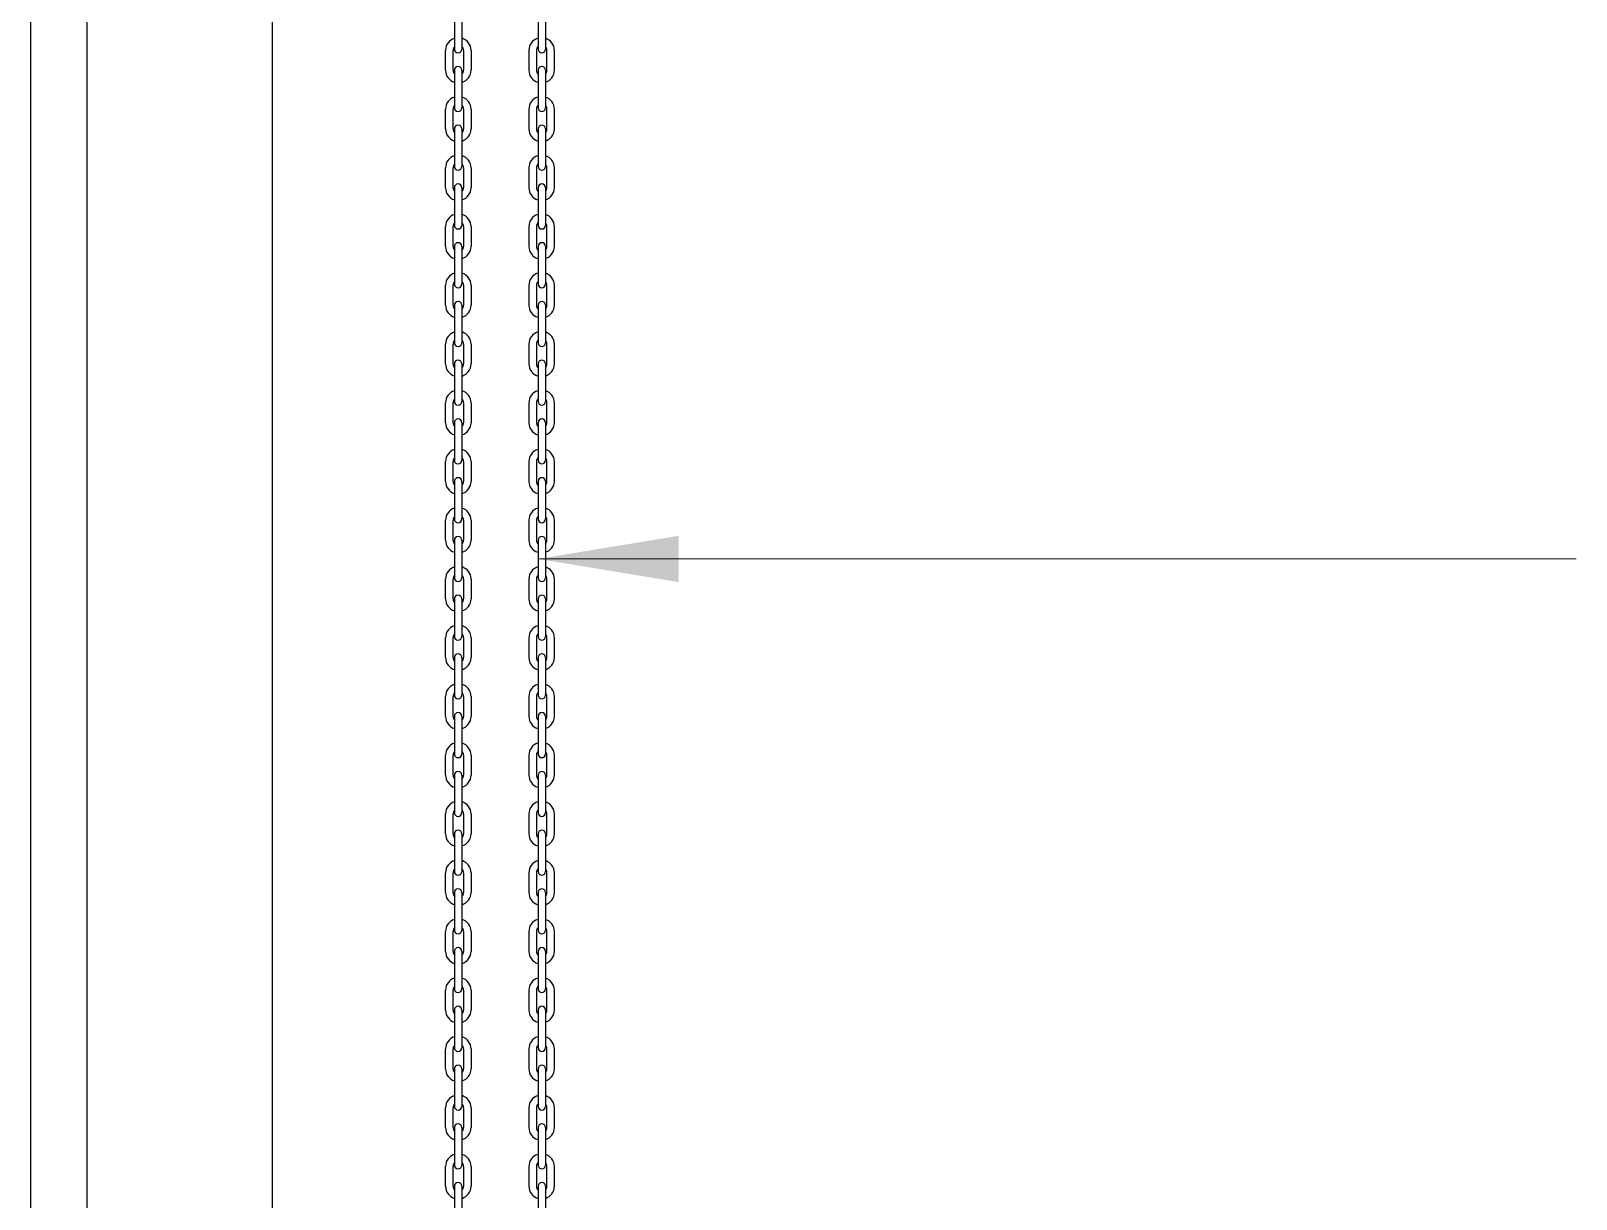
# Model space of a CAD drawing. Header units: millimetres. Extents: x 909 to 159266, y 137 to 21462.
# Drawn here: x 90988 to 91537, y 15431 to 15846 of the extents above; entities that cross this region are included whole.
import ezdxf

# ---------------------------------------------------------------- set-up
doc = ezdxf.new("R2010")
doc.units = ezdxf.units.MM
doc.header["$LTSCALE"] = 50
doc.header["$MEASUREMENT"] = 0
doc.layers.add('OHD Frame', color=2, linetype='Continuous')
doc.layers.add('OHD Track', color=4, linetype='Continuous')
doc.styles.get("Standard").update_dxf_attribs({"font": 'NanumGothicBold.ttf'})
doc.dimstyles.new('ISO-25', dxfattribs={"dimtxt": 2.5, "dimasz": 2.5, "dimexe": 1.25, "dimexo": 0.625, "dimtad": 1, "dimtxsty": 'Standard', "dimcen": 2.5, "dimadec": 0, "dimazin": 0, "dimtfac": 1, "dimtmove": 0, "dimatfit": 3, "dimfxl": 1, "dimarcsym": 0})

msp = doc.modelspace()

# ---------------------------------------------------------------- linework, layer by layer
at = {"color": 7, "linetype": 'Continuous'}
for p, q in [((91138.62, 15853.32, 0), (91138.62, 15839.99, 0)), ((91141.29, 15853.32, 0), (91141.29, 15839.99, 0)), ((91168.37, 15853.32, 0), (91168.37, 15839.99, 0)), ((91171.04, 15853.32, 0), (91171.04, 15839.99, 0)), ((91135.49, 15832.46, 0), (91135.49, 15839.52, 0)), ((91138.16, 15832.46, 0), (91138.16, 15839.52, 0)), ((91141.89, 15839.52, 0), (91141.89, 15832.46, 0)), ((91144.56, 15839.52, 0), (91144.56, 15832.46, 0)), ((91165.1, 15839.52, 0), (91165.1, 15832.46, 0)), ((91167.77, 15839.52, 0), (91167.77, 15832.46, 0)), ((91171.5, 15832.46, 0), (91171.5, 15839.52, 0)), ((91174.17, 15832.46, 0), (91174.17, 15839.52, 0)), ((91138.62, 15832.46, 0), (91138.62, 15819.12, 0)), ((91141.29, 15832.46, 0), (91141.29, 15819.12, 0)), ((91168.37, 15832.46, 0), (91168.37, 15819.12, 0)), ((91171.04, 15832.46, 0), (91171.04, 15819.12, 0)), ((91135.49, 15811.59, 0), (91135.49, 15818.66, 0)), ((91138.16, 15811.59, 0), (91138.16, 15818.66, 0)), ((91141.89, 15818.66, 0), (91141.89, 15811.59, 0)), ((91144.56, 15818.66, 0), (91144.56, 15811.59, 0)), ((91165.1, 15818.66, 0), (91165.1, 15811.59, 0)), ((91167.77, 15818.66, 0), (91167.77, 15811.59, 0)), ((91171.5, 15811.59, 0), (91171.5, 15818.66, 0)), ((91174.17, 15811.59, 0), (91174.17, 15818.66, 0)), ((91138.62, 15811.59, 0), (91138.62, 15798.26, 0)), ((91141.29, 15811.59, 0), (91141.29, 15798.26, 0)), ((91168.37, 15811.59, 0), (91168.37, 15798.26, 0)), ((91171.04, 15811.59, 0), (91171.04, 15798.26, 0)), ((91135.49, 15790.72, 0), (91135.49, 15797.79, 0)), ((91138.16, 15790.72, 0), (91138.16, 15797.79, 0)), ((91141.89, 15797.79, 0), (91141.89, 15790.72, 0)), ((91144.56, 15797.79, 0), (91144.56, 15790.72, 0)), ((91165.1, 15797.79, 0), (91165.1, 15790.72, 0)), ((91167.77, 15797.79, 0), (91167.77, 15790.72, 0)), ((91171.5, 15790.72, 0), (91171.5, 15797.79, 0)), ((91174.17, 15790.72, 0), (91174.17, 15797.79, 0)), ((91138.62, 15790.72, 0), (91138.62, 15777.39, 0)), ((91141.29, 15790.72, 0), (91141.29, 15777.39, 0)), ((91168.37, 15790.72, 0), (91168.37, 15777.39, 0)), ((91171.04, 15790.72, 0), (91171.04, 15777.39, 0)), ((91135.49, 15769.86, 0), (91135.49, 15776.92, 0)), ((91138.16, 15769.86, 0), (91138.16, 15776.92, 0)), ((91141.89, 15776.92, 0), (91141.89, 15769.86, 0)), ((91144.56, 15776.92, 0), (91144.56, 15769.86, 0)), ((91165.1, 15776.92, 0), (91165.1, 15769.86, 0)), ((91167.77, 15776.92, 0), (91167.77, 15769.86, 0)), ((91171.5, 15769.86, 0), (91171.5, 15776.92, 0)), ((91174.17, 15769.86, 0), (91174.17, 15776.92, 0)), ((91138.62, 15769.86, 0), (91138.62, 15756.52, 0)), ((91141.29, 15769.86, 0), (91141.29, 15756.52, 0)), ((91168.37, 15769.86, 0), (91168.37, 15756.52, 0)), ((91171.04, 15769.86, 0), (91171.04, 15756.52, 0)), ((91135.49, 15748.99, 0), (91135.49, 15756.05, 0)), ((91138.16, 15748.99, 0), (91138.16, 15756.05, 0)), ((91141.89, 15756.05, 0), (91141.89, 15748.99, 0)), ((91144.56, 15756.05, 0), (91144.56, 15748.99, 0)), ((91165.1, 15756.05, 0), (91165.1, 15748.99, 0)), ((91167.77, 15756.05, 0), (91167.77, 15748.99, 0)), ((91171.5, 15748.99, 0), (91171.5, 15756.05, 0)), ((91174.17, 15748.99, 0), (91174.17, 15756.05, 0)), ((91138.62, 15748.99, 0), (91138.62, 15735.65, 0)), ((91141.29, 15748.99, 0), (91141.29, 15735.65, 0)), ((91168.37, 15748.99, 0), (91168.37, 15735.65, 0)), ((91171.04, 15748.99, 0), (91171.04, 15735.65, 0)), ((91135.49, 15728.12, 0), (91135.49, 15735.19, 0)), ((91138.16, 15728.12, 0), (91138.16, 15735.19, 0)), ((91141.89, 15735.19, 0), (91141.89, 15728.12, 0)), ((91144.56, 15735.19, 0), (91144.56, 15728.12, 0)), ((91165.1, 15735.19, 0), (91165.1, 15728.12, 0)), ((91167.77, 15735.19, 0), (91167.77, 15728.12, 0)), ((91171.5, 15728.12, 0), (91171.5, 15735.19, 0)), ((91174.17, 15728.12, 0), (91174.17, 15735.19, 0)), ((91138.62, 15728.12, 0), (91138.62, 15714.79, 0)), ((91141.29, 15728.12, 0), (91141.29, 15714.79, 0)), ((91168.37, 15728.12, 0), (91168.37, 15714.79, 0)), ((91171.04, 15728.12, 0), (91171.04, 15714.79, 0)), ((91135.49, 15707.25, 0), (91135.49, 15714.32, 0)), ((91138.16, 15707.25, 0), (91138.16, 15714.32, 0)), ((91141.89, 15714.32, 0), (91141.89, 15707.25, 0)), ((91144.56, 15714.32, 0), (91144.56, 15707.25, 0)), ((91165.1, 15714.32, 0), (91165.1, 15707.25, 0)), ((91167.77, 15714.32, 0), (91167.77, 15707.25, 0)), ((91171.5, 15707.25, 0), (91171.5, 15714.32, 0)), ((91174.17, 15707.25, 0), (91174.17, 15714.32, 0)), ((91138.62, 15707.25, 0), (91138.62, 15693.92, 0)), ((91141.29, 15707.25, 0), (91141.29, 15693.92, 0)), ((91168.37, 15707.25, 0), (91168.37, 15693.92, 0)), ((91171.04, 15707.25, 0), (91171.04, 15693.92, 0)), ((91135.49, 15686.39, 0), (91135.49, 15693.45, 0)), ((91138.16, 15686.39, 0), (91138.16, 15693.45, 0)), ((91141.89, 15693.45, 0), (91141.89, 15686.39, 0)), ((91144.56, 15693.45, 0), (91144.56, 15686.39, 0)), ((91165.1, 15693.45, 0), (91165.1, 15686.39, 0)), ((91167.77, 15693.45, 0), (91167.77, 15686.39, 0)), ((91171.5, 15686.39, 0), (91171.5, 15693.45, 0)), ((91174.17, 15686.39, 0), (91174.17, 15693.45, 0)), ((91138.62, 15686.39, 0), (91138.62, 15673.05, 0)), ((91141.29, 15686.39, 0), (91141.29, 15673.05, 0)), ((91168.37, 15686.39, 0), (91168.37, 15673.05, 0)), ((91171.04, 15686.39, 0), (91171.04, 15673.05, 0)), ((91135.49, 15665.52, 0), (91135.49, 15672.59, 0)), ((91138.16, 15665.52, 0), (91138.16, 15672.59, 0)), ((91141.89, 15672.59, 0), (91141.89, 15665.52, 0)), ((91144.56, 15672.59, 0), (91144.56, 15665.52, 0)), ((91165.1, 15672.59, 0), (91165.1, 15665.52, 0)), ((91167.77, 15672.59, 0), (91167.77, 15665.52, 0)), ((91171.5, 15665.52, 0), (91171.5, 15672.59, 0)), ((91174.17, 15665.52, 0), (91174.17, 15672.59, 0)), ((91138.62, 15665.52, 0), (91138.62, 15652.19, 0)), ((91141.29, 15665.52, 0), (91141.29, 15652.19, 0)), ((91168.37, 15665.52, 0), (91168.37, 15652.19, 0)), ((91171.04, 15665.52, 0), (91171.04, 15652.19, 0)), ((91135.49, 15644.65, 0), (91135.49, 15651.72, 0)), ((91138.16, 15644.65, 0), (91138.16, 15651.72, 0)), ((91141.89, 15651.72, 0), (91141.89, 15644.65, 0)), ((91144.56, 15651.72, 0), (91144.56, 15644.65, 0)), ((91165.1, 15651.72, 0), (91165.1, 15644.65, 0)), ((91167.77, 15651.72, 0), (91167.77, 15644.65, 0)), ((91171.5, 15644.65, 0), (91171.5, 15651.72, 0)), ((91174.17, 15644.65, 0), (91174.17, 15651.72, 0)), ((91138.62, 15644.65, 0), (91138.62, 15631.32, 0)), ((91141.29, 15644.65, 0), (91141.29, 15631.32, 0)), ((91168.37, 15644.65, 0), (91168.37, 15631.32, 0)), ((91171.04, 15644.65, 0), (91171.04, 15631.32, 0)), ((91135.49, 15623.79, 0), (91135.49, 15630.85, 0)), ((91138.16, 15623.79, 0), (91138.16, 15630.85, 0)), ((91141.89, 15630.85, 0), (91141.89, 15623.79, 0)), ((91144.56, 15630.85, 0), (91144.56, 15623.79, 0)), ((91165.1, 15630.85, 0), (91165.1, 15623.79, 0)), ((91167.77, 15630.85, 0), (91167.77, 15623.79, 0)), ((91171.5, 15623.79, 0), (91171.5, 15630.85, 0)), ((91174.17, 15623.79, 0), (91174.17, 15630.85, 0)), ((91138.62, 15623.79, 0), (91138.62, 15610.45, 0)), ((91141.29, 15623.79, 0), (91141.29, 15610.45, 0)), ((91168.37, 15623.79, 0), (91168.37, 15610.45, 0)), ((91171.04, 15623.79, 0), (91171.04, 15610.45, 0)), ((91135.49, 15602.92, 0), (91135.49, 15609.99, 0)), ((91138.16, 15602.92, 0), (91138.16, 15609.99, 0)), ((91141.89, 15609.99, 0), (91141.89, 15602.92, 0)), ((91144.56, 15609.99, 0), (91144.56, 15602.92, 0)), ((91165.1, 15609.99, 0), (91165.1, 15602.92, 0)), ((91167.77, 15609.99, 0), (91167.77, 15602.92, 0)), ((91171.5, 15602.92, 0), (91171.5, 15609.99, 0)), ((91174.17, 15602.92, 0), (91174.17, 15609.99, 0)), ((91138.62, 15602.92, 0), (91138.62, 15589.59, 0)), ((91141.29, 15602.92, 0), (91141.29, 15589.59, 0)), ((91168.37, 15602.92, 0), (91168.37, 15589.59, 0)), ((91171.04, 15602.92, 0), (91171.04, 15589.59, 0)), ((91135.49, 15582.05, 0), (91135.49, 15589.12, 0)), ((91138.16, 15582.05, 0), (91138.16, 15589.12, 0)), ((91141.89, 15589.12, 0), (91141.89, 15582.05, 0)), ((91144.56, 15589.12, 0), (91144.56, 15582.05, 0)), ((91165.1, 15589.12, 0), (91165.1, 15582.05, 0)), ((91167.77, 15589.12, 0), (91167.77, 15582.05, 0)), ((91171.5, 15582.05, 0), (91171.5, 15589.12, 0)), ((91174.17, 15582.05, 0), (91174.17, 15589.12, 0)), ((91138.62, 15582.05, 0), (91138.62, 15568.72, 0)), ((91141.29, 15582.05, 0), (91141.29, 15568.72, 0)), ((91168.37, 15582.05, 0), (91168.37, 15568.72, 0)), ((91171.04, 15582.05, 0), (91171.04, 15568.72, 0)), ((91135.49, 15561.19, 0), (91135.49, 15568.25, 0)), ((91138.16, 15561.19, 0), (91138.16, 15568.25, 0)), ((91141.89, 15568.25, 0), (91141.89, 15561.19, 0)), ((91144.56, 15568.25, 0), (91144.56, 15561.19, 0)), ((91165.1, 15568.25, 0), (91165.1, 15561.19, 0)), ((91167.77, 15568.25, 0), (91167.77, 15561.19, 0)), ((91171.5, 15561.19, 0), (91171.5, 15568.25, 0)), ((91174.17, 15561.19, 0), (91174.17, 15568.25, 0)), ((91138.62, 15561.19, 0), (91138.62, 15547.85, 0)), ((91141.29, 15561.19, 0), (91141.29, 15547.85, 0)), ((91168.37, 15561.19, 0), (91168.37, 15547.85, 0)), ((91171.04, 15561.19, 0), (91171.04, 15547.85, 0)), ((91135.49, 15540.32, 0), (91135.49, 15547.39, 0)), ((91138.16, 15540.32, 0), (91138.16, 15547.39, 0)), ((91141.89, 15547.39, 0), (91141.89, 15540.32, 0)), ((91144.56, 15547.39, 0), (91144.56, 15540.32, 0)), ((91165.1, 15547.39, 0), (91165.1, 15540.32, 0)), ((91167.77, 15547.39, 0), (91167.77, 15540.32, 0)), ((91171.5, 15540.32, 0), (91171.5, 15547.39, 0)), ((91174.17, 15540.32, 0), (91174.17, 15547.39, 0)), ((91138.62, 15540.32, 0), (91138.62, 15526.99, 0)), ((91141.29, 15540.32, 0), (91141.29, 15526.99, 0)), ((91168.37, 15540.32, 0), (91168.37, 15526.99, 0)), ((91171.04, 15540.32, 0), (91171.04, 15526.99, 0)), ((91135.49, 15519.45, 0), (91135.49, 15526.52, 0)), ((91138.16, 15519.45, 0), (91138.16, 15526.52, 0)), ((91141.89, 15526.52, 0), (91141.89, 15519.45, 0)), ((91144.56, 15526.52, 0), (91144.56, 15519.45, 0)), ((91165.1, 15526.52, 0), (91165.1, 15519.45, 0)), ((91167.77, 15526.52, 0), (91167.77, 15519.45, 0)), ((91171.5, 15519.45, 0), (91171.5, 15526.52, 0)), ((91174.17, 15519.45, 0), (91174.17, 15526.52, 0)), ((91138.62, 15519.45, 0), (91138.62, 15506.12, 0)), ((91141.29, 15519.45, 0), (91141.29, 15506.12, 0)), ((91168.37, 15519.45, 0), (91168.37, 15506.12, 0)), ((91171.04, 15519.45, 0), (91171.04, 15506.12, 0)), ((91135.49, 15498.59, 0), (91135.49, 15505.65, 0)), ((91138.16, 15498.59, 0), (91138.16, 15505.65, 0)), ((91141.89, 15505.65, 0), (91141.89, 15498.59, 0)), ((91144.56, 15505.65, 0), (91144.56, 15498.59, 0)), ((91165.1, 15505.65, 0), (91165.1, 15498.59, 0)), ((91167.77, 15505.65, 0), (91167.77, 15498.59, 0)), ((91171.5, 15498.59, 0), (91171.5, 15505.65, 0)), ((91174.17, 15498.59, 0), (91174.17, 15505.65, 0)), ((91138.62, 15498.59, 0), (91138.62, 15485.25, 0)), ((91141.29, 15498.59, 0), (91141.29, 15485.25, 0)), ((91168.37, 15498.59, 0), (91168.37, 15485.25, 0)), ((91171.04, 15498.59, 0), (91171.04, 15485.25, 0)), ((91135.49, 15477.72, 0), (91135.49, 15484.79, 0)), ((91138.16, 15477.72, 0), (91138.16, 15484.79, 0)), ((91141.89, 15484.79, 0), (91141.89, 15477.72, 0)), ((91144.56, 15484.79, 0), (91144.56, 15477.72, 0)), ((91165.1, 15484.79, 0), (91165.1, 15477.72, 0)), ((91167.77, 15484.79, 0), (91167.77, 15477.72, 0)), ((91171.5, 15477.72, 0), (91171.5, 15484.79, 0)), ((91174.17, 15477.72, 0), (91174.17, 15484.79, 0)), ((91138.62, 15477.72, 0), (91138.62, 15464.39, 0)), ((91141.29, 15477.72, 0), (91141.29, 15464.39, 0)), ((91168.37, 15477.72, 0), (91168.37, 15464.39, 0)), ((91171.04, 15477.72, 0), (91171.04, 15464.39, 0)), ((91135.49, 15456.85, 0), (91135.49, 15463.92, 0)), ((91138.16, 15456.85, 0), (91138.16, 15463.92, 0)), ((91141.89, 15463.92, 0), (91141.89, 15456.85, 0)), ((91144.56, 15463.92, 0), (91144.56, 15456.85, 0)), ((91165.1, 15463.92, 0), (91165.1, 15456.85, 0)), ((91167.77, 15463.92, 0), (91167.77, 15456.85, 0)), ((91171.5, 15456.85, 0), (91171.5, 15463.92, 0)), ((91174.17, 15456.85, 0), (91174.17, 15463.92, 0)), ((91138.62, 15456.85, 0), (91138.62, 15443.52, 0)), ((91141.29, 15456.85, 0), (91141.29, 15443.52, 0)), ((91168.37, 15456.85, 0), (91168.37, 15443.52, 0)), ((91171.04, 15456.85, 0), (91171.04, 15443.52, 0)), ((91135.49, 15435.99, 0), (91135.49, 15443.05, 0)), ((91138.16, 15435.99, 0), (91138.16, 15443.05, 0)), ((91141.89, 15443.05, 0), (91141.89, 15435.99, 0)), ((91144.56, 15443.05, 0), (91144.56, 15435.99, 0)), ((91165.1, 15443.05, 0), (91165.1, 15435.99, 0)), ((91167.77, 15443.05, 0), (91167.77, 15435.99, 0)), ((91171.5, 15435.99, 0), (91171.5, 15443.05, 0)), ((91174.17, 15435.99, 0), (91174.17, 15443.05, 0)), ((91138.62, 15435.99, 0), (91138.62, 15422.65, 0)), ((91141.29, 15435.99, 0), (91141.29, 15422.65, 0)), ((91168.37, 15435.99, 0), (91168.37, 15422.65, 0)), ((91171.04, 15435.99, 0), (91171.04, 15422.65, 0))]:
    msp.add_line(p, q, dxfattribs=at)
for centre, radius, start, end in [((91139.96, 15839.52, 0), 4.47, 106.4768, 180), ((91140.09, 15839.52, 0), 4.47, 0, 73.5232), ((91169.57, 15839.52, 0), 4.47, 106.4768, 180), ((91169.7, 15839.52, 0), 4.47, 0, 73.5232), ((91139.96, 15839.52, 0), 1.8, 134.9422, 180), ((91139.96, 15839.99, 0), 1.33, 180, 0), ((91140.09, 15839.52, 0), 1.8, 0, 45.0578), ((91169.57, 15839.52, 0), 1.8, 134.9422, 180), ((91169.7, 15839.99, 0), 1.33, 180, 0), ((91169.7, 15839.52, 0), 1.8, 0, 45.0578), ((91139.96, 15832.46, 0), 4.47, 180, 253.5232), ((91139.96, 15832.46, 0), 1.8, 180, 225.0578), ((91139.96, 15832.46, 0), 1.33, 0, 180), ((91140.09, 15832.46, 0), 4.47, 286.4768, 0), ((91140.09, 15832.46, 0), 1.8, 314.9422, 0), ((91169.57, 15832.46, 0), 4.47, 180, 253.5232), ((91169.57, 15832.46, 0), 1.8, 180, 225.0578), ((91169.7, 15832.46, 0), 1.33, 0, 180), ((91169.7, 15832.46, 0), 4.47, 286.4768, 0), ((91169.7, 15832.46, 0), 1.8, 314.9422, 0), ((91139.96, 15818.66, 0), 4.47, 106.4768, 180), ((91140.09, 15818.66, 0), 4.47, 0, 73.5232), ((91169.57, 15818.66, 0), 4.47, 106.4768, 180), ((91169.7, 15818.66, 0), 4.47, 0, 73.5232), ((91139.96, 15818.66, 0), 1.8, 134.9422, 180), ((91139.96, 15819.12, 0), 1.33, 180, 0), ((91140.09, 15818.66, 0), 1.8, 0, 45.0578), ((91169.57, 15818.66, 0), 1.8, 134.9422, 180), ((91169.7, 15819.12, 0), 1.33, 180, 0), ((91169.7, 15818.66, 0), 1.8, 0, 45.0578), ((91139.96, 15811.59, 0), 4.47, 180, 253.5232), ((91139.96, 15811.59, 0), 1.8, 180, 225.0578), ((91139.96, 15811.59, 0), 1.33, 0, 180), ((91140.09, 15811.59, 0), 4.47, 286.4768, 0), ((91140.09, 15811.59, 0), 1.8, 314.9422, 0), ((91169.57, 15811.59, 0), 4.47, 180, 253.5232), ((91169.57, 15811.59, 0), 1.8, 180, 225.0578), ((91169.7, 15811.59, 0), 1.33, 0, 180), ((91169.7, 15811.59, 0), 4.47, 286.4768, 0), ((91169.7, 15811.59, 0), 1.8, 314.9422, 0), ((91139.96, 15797.79, 0), 4.47, 106.4768, 180), ((91139.96, 15797.79, 0), 1.8, 134.9422, 180), ((91140.09, 15797.79, 0), 4.47, 0, 73.5232), ((91140.09, 15797.79, 0), 1.8, 0, 45.0578), ((91169.57, 15797.79, 0), 4.47, 106.4768, 180), ((91169.57, 15797.79, 0), 1.8, 134.9422, 180), ((91169.7, 15797.79, 0), 4.47, 0, 73.5232), ((91169.7, 15797.79, 0), 1.8, 0, 45.0578), ((91139.96, 15798.26, 0), 1.33, 180, 0), ((91169.7, 15798.26, 0), 1.33, 180, 0), ((91139.96, 15790.72, 0), 4.47, 180, 253.5232), ((91139.96, 15790.72, 0), 1.8, 180, 225.0578), ((91139.96, 15790.72, 0), 1.33, 0, 180), ((91140.09, 15790.72, 0), 4.47, 286.4768, 0), ((91140.09, 15790.72, 0), 1.8, 314.9422, 0), ((91169.57, 15790.72, 0), 4.47, 180, 253.5232), ((91169.57, 15790.72, 0), 1.8, 180, 225.0578), ((91169.7, 15790.72, 0), 1.33, 0, 180), ((91169.7, 15790.72, 0), 4.47, 286.4768, 0), ((91169.7, 15790.72, 0), 1.8, 314.9422, 0), ((91139.96, 15776.92, 0), 4.47, 106.4768, 180), ((91139.96, 15776.92, 0), 1.8, 134.9422, 180), ((91139.96, 15777.39, 0), 1.33, 180, 0), ((91140.09, 15776.92, 0), 4.47, 0, 73.5232), ((91140.09, 15776.92, 0), 1.8, 0, 45.0578), ((91169.57, 15776.92, 0), 4.47, 106.4768, 180), ((91169.57, 15776.92, 0), 1.8, 134.9422, 180), ((91169.7, 15777.39, 0), 1.33, 180, 0), ((91169.7, 15776.92, 0), 4.47, 0, 73.5232), ((91169.7, 15776.92, 0), 1.8, 0, 45.0578), ((91139.96, 15769.86, 0), 1.33, 0, 180), ((91169.7, 15769.86, 0), 1.33, 0, 180), ((91139.96, 15769.86, 0), 4.47, 180, 253.5232), ((91139.96, 15769.86, 0), 1.8, 180, 225.0578), ((91140.09, 15769.86, 0), 4.47, 286.4768, 0), ((91140.09, 15769.86, 0), 1.8, 314.9422, 0), ((91169.57, 15769.86, 0), 4.47, 180, 253.5232), ((91169.57, 15769.86, 0), 1.8, 180, 225.0578), ((91169.7, 15769.86, 0), 4.47, 286.4768, 0), ((91169.7, 15769.86, 0), 1.8, 314.9422, 0), ((91139.96, 15756.05, 0), 4.47, 106.4768, 180), ((91140.09, 15756.05, 0), 4.47, 0, 73.5232), ((91169.57, 15756.05, 0), 4.47, 106.4768, 180), ((91169.7, 15756.05, 0), 4.47, 0, 73.5232), ((91139.96, 15756.05, 0), 1.8, 134.9422, 180), ((91139.96, 15756.52, 0), 1.33, 180, 0), ((91140.09, 15756.05, 0), 1.8, 0, 45.0578), ((91169.57, 15756.05, 0), 1.8, 134.9422, 180), ((91169.7, 15756.52, 0), 1.33, 180, 0), ((91169.7, 15756.05, 0), 1.8, 0, 45.0578), ((91139.96, 15748.99, 0), 1.33, 0, 180), ((91169.7, 15748.99, 0), 1.33, 0, 180), ((91139.96, 15748.99, 0), 4.47, 180, 253.5232), ((91139.96, 15748.99, 0), 1.8, 180, 225.0578), ((91140.09, 15748.99, 0), 4.47, 286.4768, 0), ((91140.09, 15748.99, 0), 1.8, 314.9422, 0), ((91169.57, 15748.99, 0), 4.47, 180, 253.5232), ((91169.57, 15748.99, 0), 1.8, 180, 225.0578), ((91169.7, 15748.99, 0), 4.47, 286.4768, 0), ((91169.7, 15748.99, 0), 1.8, 314.9422, 0), ((91139.96, 15735.19, 0), 4.47, 106.4768, 180), ((91140.09, 15735.19, 0), 4.47, 0, 73.5232), ((91169.57, 15735.19, 0), 4.47, 106.4768, 180), ((91169.7, 15735.19, 0), 4.47, 0, 73.5232), ((91139.96, 15735.19, 0), 1.8, 134.9422, 180), ((91139.96, 15735.65, 0), 1.33, 180, 0), ((91140.09, 15735.19, 0), 1.8, 0, 45.0578), ((91169.57, 15735.19, 0), 1.8, 134.9422, 180), ((91169.7, 15735.65, 0), 1.33, 180, 0), ((91169.7, 15735.19, 0), 1.8, 0, 45.0578), ((91139.96, 15728.12, 0), 4.47, 180, 253.5232), ((91139.96, 15728.12, 0), 1.8, 180, 225.0578), ((91139.96, 15728.12, 0), 1.33, 0, 180), ((91140.09, 15728.12, 0), 4.47, 286.4768, 0), ((91140.09, 15728.12, 0), 1.8, 314.9422, 0), ((91169.57, 15728.12, 0), 4.47, 180, 253.5232), ((91169.57, 15728.12, 0), 1.8, 180, 225.0578), ((91169.7, 15728.12, 0), 1.33, 0, 180), ((91169.7, 15728.12, 0), 4.47, 286.4768, 0), ((91169.7, 15728.12, 0), 1.8, 314.9422, 0), ((91139.96, 15714.32, 0), 4.47, 106.4768, 180), ((91140.09, 15714.32, 0), 4.47, 0, 73.5232), ((91169.57, 15714.32, 0), 4.47, 106.4768, 180), ((91169.7, 15714.32, 0), 4.47, 0, 73.5232), ((91139.96, 15714.32, 0), 1.8, 134.9422, 180), ((91139.96, 15714.79, 0), 1.33, 180, 0), ((91140.09, 15714.32, 0), 1.8, 0, 45.0578), ((91169.57, 15714.32, 0), 1.8, 134.9422, 180), ((91169.7, 15714.79, 0), 1.33, 180, 0), ((91169.7, 15714.32, 0), 1.8, 0, 45.0578), ((91139.96, 15707.25, 0), 4.47, 180, 253.5232), ((91139.96, 15707.25, 0), 1.8, 180, 225.0578), ((91139.96, 15707.25, 0), 1.33, 0, 180), ((91140.09, 15707.25, 0), 4.47, 286.4768, 0), ((91140.09, 15707.25, 0), 1.8, 314.9422, 0), ((91169.57, 15707.25, 0), 4.47, 180, 253.5232), ((91169.57, 15707.25, 0), 1.8, 180, 225.0578), ((91169.7, 15707.25, 0), 1.33, 0, 180), ((91169.7, 15707.25, 0), 4.47, 286.4768, 0), ((91169.7, 15707.25, 0), 1.8, 314.9422, 0), ((91139.96, 15693.45, 0), 4.47, 106.4768, 180), ((91139.96, 15693.45, 0), 1.8, 134.9422, 180), ((91140.09, 15693.45, 0), 4.47, 0, 73.5232), ((91140.09, 15693.45, 0), 1.8, 0, 45.0578), ((91169.57, 15693.45, 0), 4.47, 106.4768, 180), ((91169.57, 15693.45, 0), 1.8, 134.9422, 180), ((91169.7, 15693.45, 0), 4.47, 0, 73.5232), ((91169.7, 15693.45, 0), 1.8, 0, 45.0578), ((91139.96, 15693.92, 0), 1.33, 180, 0), ((91169.7, 15693.92, 0), 1.33, 180, 0), ((91139.96, 15686.37, 0), 4.47, 180, 253.5232), ((91139.96, 15686.39, 0), 1.8, 180, 225.0578), ((91139.96, 15686.37, 0), 1.8, 180, 225.0578), ((91139.96, 15686.39, 0), 1.33, 0, 180), ((91140.09, 15686.39, 0), 1.8, 314.9422, 0), ((91140.09, 15686.37, 0), 4.47, 286.4768, 0), ((91169.57, 15686.37, 0), 4.47, 180, 253.5232), ((91169.57, 15686.39, 0), 1.8, 180, 225.0578), ((91169.57, 15686.37, 0), 1.8, 180, 225.0578), ((91169.7, 15686.39, 0), 1.33, 0, 180), ((91169.7, 15686.37, 0), 4.47, 286.4768, 0), ((91169.7, 15686.39, 0), 1.8, 314.9422, 0), ((91139.96, 15672.59, 0), 4.47, 106.4768, 180), ((91139.96, 15672.59, 0), 1.8, 134.9422, 180), ((91139.96, 15673.05, 0), 1.33, 180, 0), ((91140.09, 15672.59, 0), 4.47, 0, 73.5232), ((91140.09, 15672.59, 0), 1.8, 0, 45.0578), ((91169.57, 15672.59, 0), 4.47, 106.4768, 180), ((91169.57, 15672.59, 0), 1.8, 134.9422, 180), ((91169.7, 15673.05, 0), 1.33, 180, 0), ((91169.7, 15672.59, 0), 4.47, 0, 73.5232), ((91169.7, 15672.59, 0), 1.8, 0, 45.0578), ((91139.96, 15665.52, 0), 1.33, 0, 180), ((91169.7, 15665.52, 0), 1.33, 0, 180), ((91139.96, 15665.52, 0), 4.47, 180, 253.5232), ((91139.96, 15665.52, 0), 1.8, 180, 225.0578), ((91140.09, 15665.52, 0), 4.47, 286.4768, 0), ((91140.09, 15665.52, 0), 1.8, 314.9422, 0), ((91169.57, 15665.52, 0), 4.47, 180, 253.5232), ((91169.57, 15665.52, 0), 1.8, 180, 225.0578), ((91169.7, 15665.52, 0), 4.47, 286.4768, 0), ((91169.7, 15665.52, 0), 1.8, 314.9422, 0), ((91139.96, 15651.72, 0), 4.47, 106.4768, 180), ((91140.09, 15651.72, 0), 4.47, 0, 73.5232), ((91169.57, 15651.72, 0), 4.47, 106.4768, 180), ((91169.7, 15651.72, 0), 4.47, 0, 73.5232), ((91139.96, 15651.72, 0), 1.8, 134.9422, 180), ((91139.96, 15652.19, 0), 1.33, 180, 0), ((91140.09, 15651.72, 0), 1.8, 0, 45.0578), ((91169.57, 15651.72, 0), 1.8, 134.9422, 180), ((91169.7, 15652.19, 0), 1.33, 180, 0), ((91169.7, 15651.72, 0), 1.8, 0, 45.0578), ((91139.96, 15644.65, 0), 1.33, 0, 180), ((91169.7, 15644.65, 0), 1.33, 0, 180), ((91139.96, 15644.65, 0), 4.47, 180, 253.5232), ((91139.96, 15644.65, 0), 1.8, 180, 225.0578), ((91140.09, 15644.65, 0), 4.47, 286.4768, 0), ((91140.09, 15644.65, 0), 1.8, 314.9422, 0), ((91169.57, 15644.65, 0), 4.47, 180, 253.5232), ((91169.57, 15644.65, 0), 1.8, 180, 225.0578), ((91169.7, 15644.65, 0), 4.47, 286.4768, 0), ((91169.7, 15644.65, 0), 1.8, 314.9422, 0), ((91139.96, 15630.85, 0), 4.47, 106.4768, 180), ((91140.09, 15630.85, 0), 4.47, 0, 73.5232), ((91169.57, 15630.85, 0), 4.47, 106.4768, 180), ((91169.7, 15630.85, 0), 4.47, 0, 73.5232), ((91139.96, 15630.85, 0), 1.8, 134.9422, 180), ((91139.96, 15631.32, 0), 1.33, 180, 0), ((91140.09, 15630.85, 0), 1.8, 0, 45.0578), ((91169.57, 15630.85, 0), 1.8, 134.9422, 180), ((91169.7, 15631.32, 0), 1.33, 180, 0), ((91169.7, 15630.85, 0), 1.8, 0, 45.0578), ((91139.96, 15623.79, 0), 4.47, 180, 253.5232), ((91139.96, 15623.79, 0), 1.8, 180, 225.0578), ((91139.96, 15623.79, 0), 1.33, 0, 180), ((91140.09, 15623.79, 0), 4.47, 286.4768, 0), ((91140.09, 15623.79, 0), 1.8, 314.9422, 0), ((91169.57, 15623.79, 0), 4.47, 180, 253.5232), ((91169.57, 15623.79, 0), 1.8, 180, 225.0578), ((91169.7, 15623.79, 0), 1.33, 0, 180), ((91169.7, 15623.79, 0), 4.47, 286.4768, 0), ((91169.7, 15623.79, 0), 1.8, 314.9422, 0), ((91139.96, 15609.99, 0), 4.47, 106.4768, 180), ((91140.09, 15609.99, 0), 4.47, 0, 73.5232), ((91169.57, 15609.99, 0), 4.47, 106.4768, 180), ((91169.7, 15609.99, 0), 4.47, 0, 73.5232), ((91139.96, 15609.99, 0), 1.8, 134.9422, 180), ((91139.96, 15610.45, 0), 1.33, 180, 0), ((91140.09, 15609.99, 0), 1.8, 0, 45.0578), ((91169.57, 15609.99, 0), 1.8, 134.9422, 180), ((91169.7, 15610.45, 0), 1.33, 180, 0), ((91169.7, 15609.99, 0), 1.8, 0, 45.0578), ((91139.96, 15602.92, 0), 4.47, 180, 253.5232), ((91139.96, 15602.92, 0), 1.8, 180, 225.0578), ((91139.96, 15602.92, 0), 1.33, 0, 180), ((91140.09, 15602.92, 0), 4.47, 286.4768, 0), ((91140.09, 15602.92, 0), 1.8, 314.9422, 0), ((91169.57, 15602.92, 0), 4.47, 180, 253.5232), ((91169.57, 15602.92, 0), 1.8, 180, 225.0578), ((91169.7, 15602.92, 0), 1.33, 0, 180), ((91169.7, 15602.92, 0), 4.47, 286.4768, 0), ((91169.7, 15602.92, 0), 1.8, 314.9422, 0), ((91139.96, 15589.12, 0), 4.47, 106.4768, 180), ((91139.96, 15589.12, 0), 1.8, 134.9422, 180), ((91140.09, 15589.12, 0), 4.47, 0, 73.5232), ((91140.09, 15589.12, 0), 1.8, 0, 45.0578), ((91169.57, 15589.12, 0), 4.47, 106.4768, 180), ((91169.57, 15589.12, 0), 1.8, 134.9422, 180), ((91169.7, 15589.12, 0), 4.47, 0, 73.5232), ((91169.7, 15589.12, 0), 1.8, 0, 45.0578), ((91139.96, 15589.59, 0), 1.33, 180, 0), ((91169.7, 15589.59, 0), 1.33, 180, 0), ((91139.96, 15582.05, 0), 4.47, 180, 253.5232), ((91139.96, 15582.05, 0), 1.8, 180, 225.0578), ((91139.96, 15582.05, 0), 1.33, 0, 180), ((91140.09, 15582.05, 0), 4.47, 286.4768, 0), ((91140.09, 15582.05, 0), 1.8, 314.9422, 0), ((91169.57, 15582.05, 0), 4.47, 180, 253.5232), ((91169.57, 15582.05, 0), 1.8, 180, 225.0578), ((91169.7, 15582.05, 0), 1.33, 0, 180), ((91169.7, 15582.05, 0), 4.47, 286.4768, 0), ((91169.7, 15582.05, 0), 1.8, 314.9422, 0), ((91139.96, 15568.25, 0), 4.47, 106.4768, 180), ((91139.96, 15568.25, 0), 1.8, 134.9422, 180), ((91139.96, 15568.72, 0), 1.33, 180, 0), ((91140.09, 15568.25, 0), 4.47, 0, 73.5232), ((91140.09, 15568.25, 0), 1.8, 0, 45.0578), ((91169.57, 15568.25, 0), 4.47, 106.4768, 180), ((91169.57, 15568.25, 0), 1.8, 134.9422, 180), ((91169.7, 15568.72, 0), 1.33, 180, 0), ((91169.7, 15568.25, 0), 4.47, 0, 73.5232), ((91169.7, 15568.25, 0), 1.8, 0, 45.0578), ((91139.96, 15561.19, 0), 1.33, 0, 180), ((91169.7, 15561.19, 0), 1.33, 0, 180), ((91139.96, 15561.19, 0), 4.47, 180, 253.5232), ((91139.96, 15561.19, 0), 1.8, 180, 225.0578), ((91140.09, 15561.19, 0), 4.47, 286.4768, 0), ((91140.09, 15561.19, 0), 1.8, 314.9422, 0), ((91169.57, 15561.19, 0), 4.47, 180, 253.5232), ((91169.57, 15561.19, 0), 1.8, 180, 225.0578), ((91169.7, 15561.19, 0), 4.47, 286.4768, 0), ((91169.7, 15561.19, 0), 1.8, 314.9422, 0), ((91139.96, 15547.39, 0), 4.47, 106.4768, 180), ((91140.09, 15547.39, 0), 4.47, 0, 73.5232), ((91169.57, 15547.39, 0), 4.47, 106.4768, 180), ((91169.7, 15547.39, 0), 4.47, 0, 73.5232), ((91139.96, 15547.39, 0), 1.8, 134.9422, 180), ((91139.96, 15547.85, 0), 1.33, 180, 0), ((91140.09, 15547.39, 0), 1.8, 0, 45.0578), ((91169.57, 15547.39, 0), 1.8, 134.9422, 180), ((91169.7, 15547.85, 0), 1.33, 180, 0), ((91169.7, 15547.39, 0), 1.8, 0, 45.0578), ((91139.96, 15540.32, 0), 1.33, 0, 180), ((91169.7, 15540.32, 0), 1.33, 0, 180), ((91139.96, 15540.32, 0), 4.47, 180, 253.5232), ((91139.96, 15540.32, 0), 1.8, 180, 225.0578), ((91140.09, 15540.32, 0), 4.47, 286.4768, 0), ((91140.09, 15540.32, 0), 1.8, 314.9422, 0), ((91169.57, 15540.32, 0), 4.47, 180, 253.5232), ((91169.57, 15540.32, 0), 1.8, 180, 225.0578), ((91169.7, 15540.32, 0), 4.47, 286.4768, 0), ((91169.7, 15540.32, 0), 1.8, 314.9422, 0), ((91139.96, 15526.52, 0), 4.47, 106.4768, 180), ((91140.09, 15526.52, 0), 4.47, 0, 73.5232), ((91169.57, 15526.52, 0), 4.47, 106.4768, 180), ((91169.7, 15526.52, 0), 4.47, 0, 73.5232), ((91139.96, 15526.52, 0), 1.8, 134.9422, 180), ((91139.96, 15526.99, 0), 1.33, 180, 0), ((91140.09, 15526.52, 0), 1.8, 0, 45.0578), ((91169.57, 15526.52, 0), 1.8, 134.9422, 180), ((91169.7, 15526.99, 0), 1.33, 180, 0), ((91169.7, 15526.52, 0), 1.8, 0, 45.0578), ((91139.96, 15519.45, 0), 4.47, 180, 253.5232), ((91139.96, 15519.45, 0), 1.8, 180, 225.0578), ((91139.96, 15519.45, 0), 1.33, 0, 180), ((91140.09, 15519.45, 0), 4.47, 286.4768, 0), ((91140.09, 15519.45, 0), 1.8, 314.9422, 0), ((91169.57, 15519.45, 0), 4.47, 180, 253.5232), ((91169.57, 15519.45, 0), 1.8, 180, 225.0578), ((91169.7, 15519.45, 0), 1.33, 0, 180), ((91169.7, 15519.45, 0), 4.47, 286.4768, 0), ((91169.7, 15519.45, 0), 1.8, 314.9422, 0), ((91139.96, 15505.65, 0), 4.47, 106.4768, 180), ((91140.09, 15505.65, 0), 4.47, 0, 73.5232), ((91169.57, 15505.65, 0), 4.47, 106.4768, 180), ((91169.7, 15505.65, 0), 4.47, 0, 73.5232), ((91139.96, 15505.65, 0), 1.8, 134.9422, 180), ((91139.96, 15506.12, 0), 1.33, 180, 0), ((91140.09, 15505.65, 0), 1.8, 0, 45.0578), ((91169.57, 15505.65, 0), 1.8, 134.9422, 180), ((91169.7, 15506.12, 0), 1.33, 180, 0), ((91169.7, 15505.65, 0), 1.8, 0, 45.0578), ((91139.96, 15498.59, 0), 4.47, 180, 253.5232), ((91139.96, 15498.59, 0), 1.8, 180, 225.0578), ((91139.96, 15498.59, 0), 1.33, 0, 180), ((91140.09, 15498.59, 0), 4.47, 286.4768, 0), ((91140.09, 15498.59, 0), 1.8, 314.9422, 0), ((91169.57, 15498.59, 0), 4.47, 180, 253.5232), ((91169.57, 15498.59, 0), 1.8, 180, 225.0578), ((91169.7, 15498.59, 0), 1.33, 0, 180), ((91169.7, 15498.59, 0), 4.47, 286.4768, 0), ((91169.7, 15498.59, 0), 1.8, 314.9422, 0), ((91139.96, 15484.79, 0), 4.47, 106.4768, 180), ((91139.96, 15484.79, 0), 1.8, 134.9422, 180), ((91140.09, 15484.79, 0), 4.47, 0, 73.5232), ((91140.09, 15484.79, 0), 1.8, 0, 45.0578), ((91169.57, 15484.79, 0), 4.47, 106.4768, 180), ((91169.57, 15484.79, 0), 1.8, 134.9422, 180), ((91169.7, 15484.79, 0), 4.47, 0, 73.5232), ((91169.7, 15484.79, 0), 1.8, 0, 45.0578), ((91139.96, 15485.25, 0), 1.33, 180, 0), ((91169.7, 15485.25, 0), 1.33, 180, 0), ((91139.96, 15477.72, 0), 4.47, 180, 253.5232), ((91139.96, 15477.72, 0), 1.8, 180, 225.0578), ((91139.96, 15477.72, 0), 1.33, 0, 180), ((91140.09, 15477.72, 0), 4.47, 286.4768, 0), ((91140.09, 15477.72, 0), 1.8, 314.9422, 0), ((91169.57, 15477.72, 0), 4.47, 180, 253.5232), ((91169.57, 15477.72, 0), 1.8, 180, 225.0578), ((91169.7, 15477.72, 0), 1.33, 0, 180), ((91169.7, 15477.72, 0), 4.47, 286.4768, 0), ((91169.7, 15477.72, 0), 1.8, 314.9422, 0), ((91139.96, 15463.92, 0), 4.47, 106.4768, 180), ((91139.96, 15463.92, 0), 1.8, 134.9422, 180), ((91139.96, 15464.39, 0), 1.33, 180, 0), ((91140.09, 15463.92, 0), 4.47, 0, 73.5232), ((91140.09, 15463.92, 0), 1.8, 0, 45.0578), ((91169.57, 15463.92, 0), 4.47, 106.4768, 180), ((91169.57, 15463.92, 0), 1.8, 134.9422, 180), ((91169.7, 15464.39, 0), 1.33, 180, 0), ((91169.7, 15463.92, 0), 4.47, 0, 73.5232), ((91169.7, 15463.92, 0), 1.8, 0, 45.0578), ((91139.96, 15456.85, 0), 1.33, 0, 180), ((91169.7, 15456.85, 0), 1.33, 0, 180), ((91139.96, 15456.85, 0), 4.47, 180, 253.5232), ((91139.96, 15456.85, 0), 1.8, 180, 225.0578), ((91140.09, 15456.85, 0), 4.47, 286.4768, 0), ((91140.09, 15456.85, 0), 1.8, 314.9422, 0), ((91169.57, 15456.85, 0), 4.47, 180, 253.5232), ((91169.57, 15456.85, 0), 1.8, 180, 225.0578), ((91169.7, 15456.85, 0), 4.47, 286.4768, 0), ((91169.7, 15456.85, 0), 1.8, 314.9422, 0), ((91139.96, 15443.05, 0), 4.47, 106.4768, 180), ((91140.09, 15443.05, 0), 4.47, 0, 73.5232), ((91169.57, 15443.05, 0), 4.47, 106.4768, 180), ((91169.7, 15443.05, 0), 4.47, 0, 73.5232), ((91139.96, 15443.05, 0), 1.8, 134.9422, 180), ((91139.96, 15443.52, 0), 1.33, 180, 0), ((91140.09, 15443.05, 0), 1.8, 0, 45.0578), ((91169.57, 15443.05, 0), 1.8, 134.9422, 180), ((91169.7, 15443.52, 0), 1.33, 180, 0), ((91169.7, 15443.05, 0), 1.8, 0, 45.0578), ((91139.96, 15435.99, 0), 1.33, 0, 180), ((91169.7, 15435.99, 0), 1.33, 0, 180), ((91139.96, 15435.99, 0), 4.47, 180, 253.5232), ((91139.96, 15435.99, 0), 1.8, 180, 225.0578), ((91140.09, 15435.99, 0), 4.47, 286.4768, 0), ((91140.09, 15435.99, 0), 1.8, 314.9422, 0), ((91169.57, 15435.99, 0), 4.47, 180, 253.5232), ((91169.57, 15435.99, 0), 1.8, 180, 225.0578), ((91169.7, 15435.99, 0), 4.47, 286.4768, 0), ((91169.7, 15435.99, 0), 1.8, 314.9422, 0)]:
    msp.add_arc(centre, radius, start, end, dxfattribs=at)
at = {"layer": 'OHD Frame'}
msp.add_line((91073.84, 18361.2, 0), (91073.84, 10886.2, 0), dxfattribs=at)
at = {"layer": 'OHD Track'}
for p, q in [((90988.14, 10886.2, 0), (90988.14, 18092.54, 0)), ((91008.14, 10886.2, 0), (91008.14, 18092.54, 0))]:
    msp.add_line(p, q, dxfattribs=at)

# ---------------------------------------------------------------- leaders
msp.add_leader([(91168.37, 15658.85, 0), (91537.27, 15658.85, 0)], dimstyle='ISO-25', override={"dimasz": 50, "dimtad": 0, "dimclrd": 1, "dimlwd": 9})

doc.saveas('drawing.dxf')
